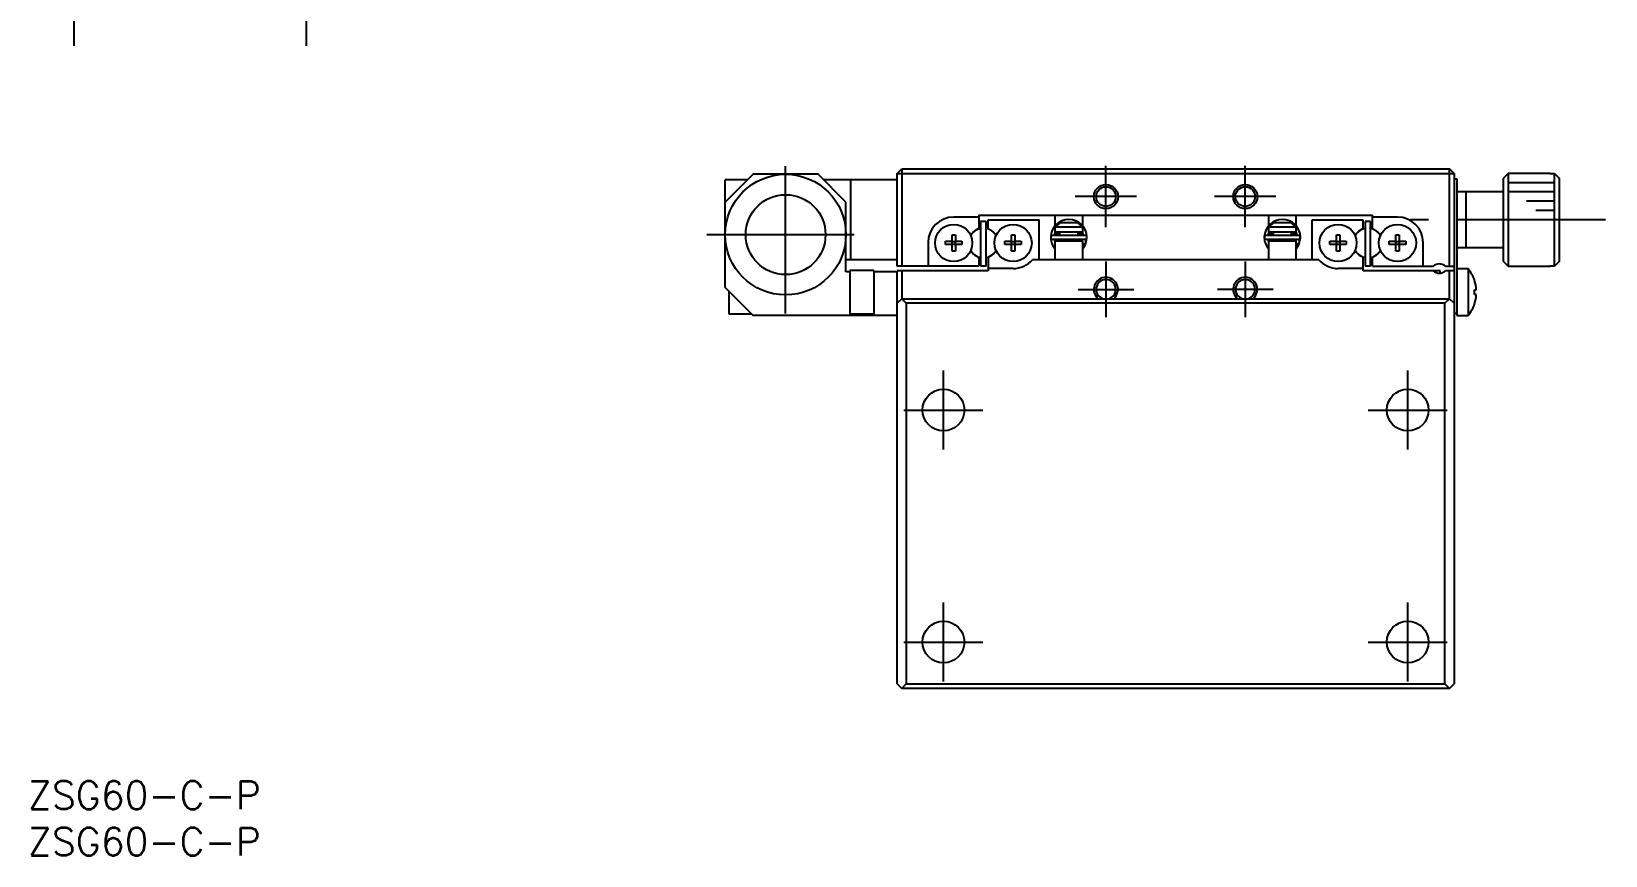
# Model space of a CAD drawing. Extents: x 0 to 349, y -8 to 254.
# Drawn here: x 0.4 to 169.9, y -8 to 80.8 of the extents above; entities that cross this region are included whole.
import ezdxf

# ---------------------------------------------------------------- set-up
doc = ezdxf.new("R2010")
doc.units = 0
doc.header["$LTSCALE"] = 0.5
doc.linetypes.add('CENTER', pattern=[50.8, 31.75, -6.35, 6.35, -6.35])
for name, color, linetype in [('MSM_CENTER', 1, 'CENTER'), ('MSM_CONTINUOUS', 7, 'CONTINUOUS'), ('MSM_NARROW', 5, 'CONTINUOUS'), ('MSM_PART_NUMBER', 7, 'CONTINUOUS')]:
    doc.layers.add(name, color=color, linetype=linetype)
doc.styles.get("Standard").update_dxf_attribs({"font": 'txt.shx', "height": 3, "bigfont": 'bigfont.shx'})

# ---------------------------------------------------------------- blocks, each defined once
blk = doc.blocks.new('*U2')
at = {"layer": 'MSM_PART_NUMBER'}
blk.add_text('ZSG60-C-P', height=3, dxfattribs=at).set_placement((0, -3))
blk = doc.blocks.new('*U3')
at = {"layer": 'MSM_PART_NUMBER'}
blk.add_text('ZSG60-C-P', height=3, dxfattribs=at).set_placement((0, -8))

msp = doc.modelspace()

# ---------------------------------------------------------------- linework, layer by layer
at = {"layer": 'MSM_CENTER'}
for p, q in [((5, 79.25), (5, 93.25)), ((30, 79.25), (30, 93.25)), ((81.6, 50.400001), (81.6, 67.399999)), ((116.099999, 59.7), (116.099999, 66.3)), ((131.1, 59.7), (131.1, 66.3)), ((119.399999, 63.000001), (112.799999, 63.000001)), ((134.4, 63.000001), (127.8, 63.000001)), ((169.9, 60.5), (148.9, 60.5)), ((73.100001, 58.9), (90.099999, 58.9)), ((116.1, 56.000002), (116.1, 49.999998)), ((131.1, 56.000002), (131.1, 49.999998)), ((113.099999, 53), (119.100001, 53)), ((134.100001, 53), (128.099999, 53)), ((98.6, 35.75), (98.6, 44.25)), ((148.6, 35.75), (148.6, 44.25)), ((94.35, 40), (102.85, 40)), ((144.35, 40), (152.85, 40)), ((98.6, 10.75), (98.6, 19.25)), ((148.6, 10.75), (148.6, 19.25)), ((94.35, 15), (102.85, 15)), ((144.35, 15), (152.85, 15))]:
    msp.add_line(p, q, dxfattribs=at)
at = {"layer": 'MSM_CONTINUOUS'}
for p, q in [((78.1, 65.4), (75.1, 62.4)), ((77.5, 64.8), (75.1, 64.8)), ((75.1, 53.2), (75.1, 64.8)), ((85.1, 65.4), (78.1, 65.4)), ((88.1, 62.4), (85.1, 65.4)), ((93.6, 64.8), (85.7, 64.8)), ((88.6, 64.8), (88.6, 56.2)), ((93.6, 65.5), (94.1, 66)), ((93.6, 55.5), (93.6, 65.5)), ((93.6, 65.5), (153.6, 65.5)), ((94.1, 66), (94.1, 55.5)), ((94.1, 66), (153.1, 66)), ((153.1, 55.5), (153.1, 66)), ((153.6, 65.5), (153.1, 66)), ((153.6, 65.5), (153.6, 10.5)), ((153.6, 64.9), (153.9, 64.9)), ((153.9, 64.9), (153.9, 50.2)), ((159.4, 65.5), (158.9, 65)), ((158.9, 56), (158.9, 65)), ((159.4, 65.5), (159.4, 55.5)), ((163.9, 65.5), (159.4, 65.5)), ((163.9, 65.5), (163.9, 65.483974)), ((163.9, 65.483974), (164.4, 65.483974)), ((164.4, 55.516026), (164.4, 65.483974)), ((164.4, 65.483974), (164.9, 64.982187)), ((164.9, 64.982187), (164.9, 56.017813)), ((158.9, 63.5), (153.9, 63.5)), ((154.9, 57.5), (154.9, 63.5)), ((88.1, 54.9), (88.1, 62.4)), ((102.4, 60.8), (99.7, 60.8)), ((102.4, 59.550806), (102.139905, 59.40064)), ((102.4, 61), (144.8, 61)), ((102.4, 61), (102.4, 59.550806)), ((102.6, 60.3), (102.6, 55.5)), ((103.2, 60.3), (102.6, 60.3)), ((103.2, 55.5), (103.2, 60.3)), ((103.4, 59.550806), (103.4, 60.5)), ((103.4, 60.5), (108.9, 60.5)), ((103.4, 59.550806), (103.660095, 59.40064)), ((108.9, 56.2), (108.9, 60.5)), ((110.6, 61), (110.6, 59.836425)), ((113.6, 59.7), (110.6, 59.7)), ((110.6, 59.7), (110.6, 59.2)), ((110.657999, 59.7), (111.187145, 60.2)), ((111.1799, 60.2), (113.0201, 60.2)), ((113.0201, 60.2), (113.549247, 59.7)), ((113.6, 59.836569), (113.6, 61)), ((113.6, 59.836059), (113.6, 59.836174)), ((113.6, 59.2), (113.6, 59.7)), ((133.6, 61), (133.6, 59.836425)), ((136.6, 59.7), (133.6, 59.7)), ((133.6, 59.7), (133.6, 59.2)), ((133.657999, 59.7), (134.187145, 60.2)), ((134.1799, 60.2), (136.0201, 60.2)), ((136.0201, 60.2), (136.549247, 59.7)), ((136.6, 59.836569), (136.6, 61)), ((136.6, 59.836059), (136.6, 59.836174)), ((136.6, 59.2), (136.6, 59.7)), ((138.3, 56.2), (138.3, 60.5)), ((138.3, 60.5), (143.8, 60.5)), ((143.8, 59.550806), (143.539905, 59.40064)), ((143.8, 59.550806), (143.8, 60.5)), ((144, 60.3), (144, 55.5)), ((144.6, 60.3), (144, 60.3)), ((144.6, 55.5), (144.6, 60.3)), ((144.8, 59.550806), (144.8, 61)), ((147.5, 60.8), (144.8, 60.8)), ((144.8, 59.550806), (145.060095, 59.40064)), ((96.95, 58.05), (96.95, 55.5)), ((98.813639, 58.18), (99.52, 58.18)), ((98.813639, 57.82), (98.813639, 58.18)), ((99.52, 57.82), (98.813639, 57.82)), ((99.52, 58.886361), (99.88, 58.886361)), ((99.52, 58.18), (99.52, 58.886361)), ((99.530372, 58.169628), (99.52, 58.18)), ((99.530372, 57.830372), (99.52, 57.82)), ((99.52, 57.113639), (99.52, 57.82)), ((99.530372, 57.830372), (99.530372, 58.169628)), ((99.530372, 58.169628), (99.869628, 58.169628)), ((99.869628, 57.830372), (99.530372, 57.830372)), ((99.869628, 58.169628), (99.88, 58.18)), ((99.869628, 58.169628), (99.869628, 57.830372)), ((99.869628, 57.830372), (99.88, 57.82)), ((99.88, 58.886361), (99.88, 58.18)), ((99.88, 58.18), (100.586361, 58.18)), ((99.88, 57.82), (99.88, 57.113639)), ((100.586361, 57.82), (99.88, 57.82)), ((100.586361, 58.18), (100.586361, 57.82)), ((105.213639, 58.18), (105.92, 58.18)), ((105.213639, 57.82), (105.213639, 58.18)), ((105.92, 57.82), (105.213639, 57.82)), ((105.92, 58.886361), (106.28, 58.886361)), ((105.92, 58.18), (105.92, 58.886361)), ((105.930372, 58.169628), (105.92, 58.18)), ((105.930372, 57.830372), (105.92, 57.82)), ((105.92, 57.113639), (105.92, 57.82)), ((105.930372, 57.830372), (105.930372, 58.169628)), ((105.930372, 58.169628), (106.269628, 58.169628)), ((106.269628, 57.830372), (105.930372, 57.830372)), ((106.269628, 58.169628), (106.28, 58.18)), ((106.269628, 58.169628), (106.269628, 57.830372)), ((106.269628, 57.830372), (106.28, 57.82)), ((106.28, 58.886361), (106.28, 58.18)), ((106.28, 58.18), (106.986361, 58.18)), ((106.28, 57.82), (106.28, 57.113639)), ((106.986361, 57.82), (106.28, 57.82)), ((106.986361, 58.18), (106.986361, 57.82)), ((110.289561, 57.894257), (110.289862, 57.893329)), ((110.289862, 57.893329), (110.290327, 57.8919)), ((110.290327, 57.8919), (110.290755, 57.890596)), ((110.290755, 57.890596), (110.291057, 57.889681)), ((110.291057, 57.889681), (110.291465, 57.888451)), ((110.291465, 57.888451), (110.291795, 57.887462)), ((110.291795, 57.887462), (110.292183, 57.886303)), ((110.292183, 57.886303), (110.292531, 57.885274)), ((110.292531, 57.885274), (110.293286, 57.883052)), ((110.293286, 57.883052), (110.293599, 57.88214)), ((110.293599, 57.88214), (110.295108, 57.877796)), ((110.295108, 57.877796), (110.295824, 57.875766)), ((110.295824, 57.875766), (110.296834, 57.872938)), ((110.296834, 57.872938), (110.31156, 57.835469)), ((110.311788, 57.83932), (110.311275, 57.83682)), ((110.311275, 57.83682), (110.312039, 57.83714)), ((110.31156, 57.835469), (110.311275, 57.83682)), ((110.311983, 57.83474), (110.31156, 57.835469)), ((113.85, 58.795), (110.35, 58.795)), ((110.35, 58.405), (113.85, 58.405)), ((110.5966, 58.199834), (110.556311, 58.404958)), ((110.556634, 58.795055), (110.664446, 59.200161)), ((110.599717, 58.188355), (110.5966, 58.199834)), ((110.6, 59.2), (113.6, 59.2)), ((110.6, 59.011837), (110.6, 59.011686)), ((110.6, 59.011468), (110.6, 59.011073)), ((110.6, 59.011061), (110.6, 59.010858)), ((110.6, 59.01073), (110.6, 59.010423)), ((110.6, 59.010287), (110.6, 59)), ((110.6, 59), (111.1, 59)), ((113.6, 58.2), (110.6, 58.2)), ((110.6, 58.2), (110.6, 56.2)), ((110.662173, 58.200025), (110.665707, 58.209841)), ((110.665707, 58.209841), (110.67142, 58.223799)), ((110.67142, 58.223799), (110.677833, 58.237448)), ((110.677833, 58.237448), (110.684926, 58.250754)), ((110.684926, 58.250754), (110.69268, 58.263683)), ((110.69268, 58.263683), (110.701074, 58.276203)), ((110.701074, 58.276203), (110.710083, 58.288284)), ((110.710083, 58.288284), (110.719684, 58.299897)), ((110.719684, 58.299897), (110.729851, 58.311014)), ((110.729851, 58.311014), (110.740556, 58.321609)), ((110.740556, 58.321609), (110.751771, 58.331657)), ((110.751771, 58.331657), (110.763468, 58.341136)), ((110.763468, 58.341136), (110.775617, 58.350023)), ((110.775617, 58.350023), (110.788186, 58.3583)), ((110.788186, 58.3583), (110.801143, 58.365948)), ((110.801143, 58.365948), (110.814458, 58.37295)), ((110.814458, 58.37295), (110.828097, 58.379291)), ((110.828097, 58.379291), (110.842026, 58.384957)), ((110.842026, 58.384957), (110.856213, 58.389937)), ((110.856213, 58.389937), (110.870622, 58.39422)), ((110.870622, 58.39422), (110.885221, 58.397798)), ((110.885221, 58.397798), (110.899973, 58.400662)), ((110.899973, 58.400662), (110.914844, 58.402807)), ((110.914844, 58.402807), (110.9298, 58.404229)), ((110.9298, 58.404229), (110.944804, 58.404924)), ((110.944804, 58.404924), (110.951499, 58.405)), ((111.1, 59.2), (111.1, 58.795)), ((111.1, 58.405), (111.1, 58.2)), ((113.1, 58.795), (113.1, 59.2)), ((113.1, 59), (113.6, 59)), ((113.1, 58.2), (113.1, 58.405)), ((113.248501, 58.405), (113.262726, 58.404666)), ((113.262726, 58.404666), (113.277706, 58.403606)), ((113.277706, 58.403606), (113.292615, 58.401823)), ((113.292615, 58.401823), (113.307419, 58.399319)), ((113.307419, 58.399319), (113.322082, 58.396102)), ((113.322082, 58.396102), (113.33657, 58.392178)), ((113.33657, 58.392178), (113.35085, 58.387555)), ((113.35085, 58.387555), (113.364887, 58.382244)), ((113.364887, 58.382244), (113.378647, 58.376257)), ((113.378647, 58.376257), (113.392099, 58.369606)), ((113.392099, 58.369606), (113.405209, 58.362306)), ((113.405209, 58.362306), (113.417947, 58.354372)), ((113.417947, 58.354372), (113.43028, 58.345824)), ((113.43028, 58.345824), (113.442179, 58.336679)), ((113.442179, 58.336679), (113.453614, 58.326957)), ((113.453614, 58.326957), (113.464555, 58.316681)), ((113.464555, 58.316681), (113.474976, 58.305874)), ((113.474976, 58.305874), (113.484849, 58.294561)), ((113.484849, 58.294561), (113.494147, 58.282768)), ((113.494147, 58.282768), (113.502848, 58.270522)), ((113.502848, 58.270522), (113.510926, 58.257853)), ((113.510926, 58.257853), (113.51836, 58.244791)), ((113.51836, 58.244791), (113.525129, 58.231366)), ((113.525129, 58.231366), (113.531214, 58.217614)), ((113.531214, 58.217614), (113.536597, 58.203566)), ((113.53522, 59.200155), (113.643682, 58.795023)), ((113.536597, 58.203566), (113.537829, 58.200021)), ((113.883663, 57.826812), (113.599975, 57.924958)), ((113.6, 59.011357), (113.6, 59.011672)), ((113.6, 59.011043), (113.6, 59.01115)), ((113.6, 59.010483), (113.6, 59.010919)), ((113.6, 59), (113.6, 59.010399)), ((113.6, 56.2), (113.6, 58.2)), ((113.61164, 57.929338), (113.6, 57.935488)), ((113.600123, 57.363969), (113.887581, 57.835914)), ((113.623893, 57.92308), (113.61164, 57.929338)), ((113.63668, 57.916753), (113.623893, 57.92308)), ((113.649923, 57.910397), (113.63668, 57.916753)), ((113.663538, 57.904052), (113.649923, 57.910397)), ((113.677439, 57.897756), (113.663538, 57.904052)), ((113.691539, 57.891551), (113.677439, 57.897756)), ((113.70575, 57.885475), (113.691539, 57.891551)), ((113.719982, 57.879566), (113.70575, 57.885475)), ((113.734145, 57.873862), (113.719982, 57.879566)), ((113.748151, 57.868397), (113.734145, 57.873862)), ((113.761913, 57.863207), (113.748151, 57.868397)), ((113.775342, 57.858324), (113.761913, 57.863207)), ((113.788356, 57.853779), (113.775342, 57.858324)), ((113.800872, 57.8496), (113.788356, 57.853779)), ((113.812811, 57.845813), (113.800872, 57.8496)), ((113.8241, 57.842443), (113.812811, 57.845813)), ((113.834666, 57.83951), (113.8241, 57.842443)), ((113.844443, 57.837033), (113.834666, 57.83951)), ((113.85337, 57.835028), (113.844443, 57.837033)), ((113.861391, 57.833507), (113.85337, 57.835028)), ((113.868456, 57.832479), (113.861391, 57.833507)), ((113.87452, 57.831951), (113.868456, 57.832479)), ((113.877317, 58.398889), (113.873625, 58.406547)), ((113.879545, 57.831927), (113.87452, 57.831951)), ((113.874764, 57.806607), (113.883459, 57.826367)), ((113.891245, 58.367542), (113.877317, 58.398889)), ((113.883499, 57.832406), (113.879545, 57.831927)), ((113.883459, 57.826367), (114.043656, 58.572411)), ((113.886358, 57.833386), (113.883499, 57.832406)), ((113.888104, 57.83486), (113.886358, 57.833386)), ((113.888725, 57.83682), (113.888104, 57.83486)), ((113.88844, 57.835469), (113.900494, 57.865636)), ((113.903587, 58.335551), (113.891245, 58.367542)), ((113.900494, 57.865636), (113.911653, 57.898055)), ((113.914314, 58.302996), (113.903587, 58.335551)), ((113.911653, 57.898055), (113.921176, 57.930982)), ((113.923399, 58.269957), (113.914314, 58.302996)), ((113.921176, 57.930982), (113.929039, 57.964334)), ((113.930822, 58.236513), (113.923399, 58.269957)), ((113.929039, 57.964334), (113.935224, 57.998028)), ((113.936564, 58.202746), (113.930822, 58.236513)), ((113.935224, 57.998028), (113.939716, 58.031983)), ((113.940611, 58.16874), (113.936564, 58.202746)), ((113.939716, 58.031983), (113.942506, 58.066115)), ((113.942953, 58.134577), (113.940611, 58.16874)), ((113.942506, 58.066115), (113.943585, 58.100341)), ((113.943585, 58.100341), (113.942953, 58.134577)), ((133.289561, 57.894257), (133.289862, 57.893329)), ((133.289862, 57.893329), (133.290327, 57.8919)), ((133.290327, 57.8919), (133.290755, 57.890596)), ((133.290755, 57.890596), (133.291057, 57.889681)), ((133.291057, 57.889681), (133.291465, 57.888451)), ((133.291465, 57.888451), (133.291795, 57.887462)), ((133.291795, 57.887462), (133.292183, 57.886303)), ((133.292183, 57.886303), (133.292531, 57.885274)), ((133.292531, 57.885274), (133.293286, 57.883052)), ((133.293286, 57.883052), (133.293599, 57.88214)), ((133.293599, 57.88214), (133.295108, 57.877796)), ((133.295108, 57.877796), (133.295824, 57.875766)), ((133.295824, 57.875766), (133.296834, 57.872938)), ((133.296834, 57.872938), (133.31156, 57.835469)), ((133.311788, 57.83932), (133.311275, 57.83682)), ((133.311275, 57.83682), (133.312039, 57.83714)), ((133.31156, 57.835469), (133.311275, 57.83682)), ((133.311983, 57.83474), (133.31156, 57.835469)), ((133.312505, 57.835712), (133.326898, 57.802905)), ((136.85, 58.795), (133.35, 58.795)), ((133.35, 58.405), (136.85, 58.405)), ((133.5966, 58.199834), (133.556311, 58.404958)), ((133.556634, 58.795055), (133.664446, 59.200161)), ((133.599717, 58.188355), (133.5966, 58.199834)), ((133.6, 59.2), (136.6, 59.2)), ((133.6, 59.011837), (133.6, 59.011686)), ((133.6, 59.011468), (133.6, 59.011073)), ((133.6, 59.011061), (133.6, 59.010858)), ((133.6, 59.01073), (133.6, 59.010423)), ((133.6, 59.010287), (133.6, 59)), ((133.6, 59), (134.1, 59)), ((136.6, 58.2), (133.6, 58.2)), ((133.6, 58.2), (133.6, 56.2)), ((133.662173, 58.200025), (133.665707, 58.209841)), ((133.665707, 58.209841), (133.67142, 58.223799)), ((133.67142, 58.223799), (133.677833, 58.237448)), ((133.677833, 58.237448), (133.684926, 58.250754)), ((133.684926, 58.250754), (133.69268, 58.263683)), ((133.69268, 58.263683), (133.701074, 58.276203)), ((133.701074, 58.276203), (133.710083, 58.288284)), ((133.710083, 58.288284), (133.719684, 58.299897)), ((133.719684, 58.299897), (133.729851, 58.311014)), ((133.729851, 58.311014), (133.740556, 58.321609)), ((133.740556, 58.321609), (133.751771, 58.331657)), ((133.751771, 58.331657), (133.763468, 58.341136)), ((133.763468, 58.341136), (133.775617, 58.350023)), ((133.775617, 58.350023), (133.788186, 58.3583)), ((133.788186, 58.3583), (133.801143, 58.365948)), ((133.801143, 58.365948), (133.814458, 58.37295)), ((133.814458, 58.37295), (133.828097, 58.379291)), ((133.828097, 58.379291), (133.842026, 58.384957)), ((133.842026, 58.384957), (133.856213, 58.389937)), ((133.856213, 58.389937), (133.870622, 58.39422)), ((133.870622, 58.39422), (133.885221, 58.397798)), ((133.885221, 58.397798), (133.899973, 58.400662)), ((133.899973, 58.400662), (133.914844, 58.402807)), ((133.914844, 58.402807), (133.9298, 58.404229)), ((133.9298, 58.404229), (133.944804, 58.404924)), ((133.944804, 58.404924), (133.951499, 58.405)), ((134.1, 59.2), (134.1, 58.795)), ((134.1, 58.405), (134.1, 58.2)), ((136.1, 58.795), (136.1, 59.2)), ((136.1, 59), (136.6, 59)), ((136.1, 58.2), (136.1, 58.405)), ((136.248501, 58.405), (136.262726, 58.404666)), ((136.262726, 58.404666), (136.277706, 58.403606)), ((136.277706, 58.403606), (136.292615, 58.401823)), ((136.292615, 58.401823), (136.307419, 58.399319)), ((136.307419, 58.399319), (136.322082, 58.396102)), ((136.322082, 58.396102), (136.33657, 58.392178)), ((136.33657, 58.392178), (136.35085, 58.387555)), ((136.35085, 58.387555), (136.364887, 58.382244)), ((136.364887, 58.382244), (136.378647, 58.376257)), ((136.378647, 58.376257), (136.392099, 58.369606)), ((136.392099, 58.369606), (136.405209, 58.362306)), ((136.405209, 58.362306), (136.417947, 58.354372)), ((136.417947, 58.354372), (136.43028, 58.345824)), ((136.43028, 58.345824), (136.442179, 58.336679)), ((136.442179, 58.336679), (136.453614, 58.326957)), ((136.453614, 58.326957), (136.464555, 58.316681)), ((136.464555, 58.316681), (136.474976, 58.305874)), ((136.474976, 58.305874), (136.484849, 58.294561)), ((136.484849, 58.294561), (136.494147, 58.282768)), ((136.494147, 58.282768), (136.502848, 58.270522)), ((136.502848, 58.270522), (136.510926, 58.257853)), ((136.510926, 58.257853), (136.51836, 58.244791)), ((136.51836, 58.244791), (136.525129, 58.231366)), ((136.525129, 58.231366), (136.531214, 58.217614)), ((136.531214, 58.217614), (136.536597, 58.203566)), ((136.53522, 59.200155), (136.643682, 58.795023)), ((136.536597, 58.203566), (136.537829, 58.200021)), ((136.882274, 57.825743), (136.599975, 57.924958)), ((136.6, 59.011357), (136.6, 59.011672)), ((136.6, 59.011043), (136.6, 59.01115)), ((136.6, 59.010483), (136.6, 59.010919)), ((136.6, 59), (136.6, 59.010399)), ((136.6, 56.2), (136.6, 58.2)), ((136.61164, 57.929338), (136.6, 57.935488)), ((136.600123, 57.363969), (136.887581, 57.835914)), ((136.623893, 57.92308), (136.61164, 57.929338)), ((136.63668, 57.916753), (136.623893, 57.92308)), ((136.649923, 57.910397), (136.63668, 57.916753)), ((136.663538, 57.904052), (136.649923, 57.910397)), ((136.677439, 57.897756), (136.663538, 57.904052)), ((136.691539, 57.891551), (136.677439, 57.897756)), ((136.70575, 57.885475), (136.691539, 57.891551)), ((136.719982, 57.879566), (136.70575, 57.885475)), ((136.734145, 57.873862), (136.719982, 57.879566)), ((136.748151, 57.868397), (136.734145, 57.873862)), ((136.761913, 57.863207), (136.748151, 57.868397)), ((136.775342, 57.858324), (136.761913, 57.863207)), ((136.788356, 57.853779), (136.775342, 57.858324)), ((136.800872, 57.8496), (136.788356, 57.853779)), ((136.812811, 57.845813), (136.800872, 57.8496)), ((136.8241, 57.842443), (136.812811, 57.845813)), ((136.834666, 57.83951), (136.8241, 57.842443)), ((136.844443, 57.837033), (136.834666, 57.83951)), ((136.85337, 57.835028), (136.844443, 57.837033)), ((136.861391, 57.833507), (136.85337, 57.835028)), ((136.868456, 57.832479), (136.861391, 57.833507)), ((136.87452, 57.831951), (136.868456, 57.832479)), ((136.877317, 58.398889), (136.873625, 58.406547)), ((136.879545, 57.831927), (136.87452, 57.831951)), ((136.874764, 57.806607), (137.043656, 58.572411)), ((136.891245, 58.367542), (136.877317, 58.398889)), ((136.883499, 57.832406), (136.879545, 57.831927)), ((136.883663, 57.826812), (136.882274, 57.825743)), ((136.886358, 57.833386), (136.883499, 57.832406)), ((136.888104, 57.83486), (136.886358, 57.833386)), ((136.888725, 57.83682), (136.888104, 57.83486)), ((136.88844, 57.835469), (136.900494, 57.865636)), ((136.903587, 58.335551), (136.891245, 58.367542)), ((136.900494, 57.865636), (136.911653, 57.898055)), ((136.914314, 58.302996), (136.903587, 58.335551)), ((136.911653, 57.898055), (136.921176, 57.930982)), ((136.923399, 58.269957), (136.914314, 58.302996)), ((136.921176, 57.930982), (136.929039, 57.964334)), ((136.930822, 58.236513), (136.923399, 58.269957)), ((136.929039, 57.964334), (136.935224, 57.998028)), ((136.936564, 58.202746), (136.930822, 58.236513)), ((136.935224, 57.998028), (136.939716, 58.031983)), ((136.940611, 58.16874), (136.936564, 58.202746)), ((136.939716, 58.031983), (136.942506, 58.066115)), ((136.942953, 58.134577), (136.940611, 58.16874)), ((136.942506, 58.066115), (136.943585, 58.100341)), ((136.943585, 58.100341), (136.942953, 58.134577)), ((140.213639, 58.18), (140.92, 58.18)), ((140.213639, 57.82), (140.213639, 58.18)), ((140.92, 57.82), (140.213639, 57.82)), ((140.92, 58.886361), (141.28, 58.886361)), ((140.92, 58.18), (140.92, 58.886361)), ((140.930372, 58.169628), (140.92, 58.18)), ((140.930372, 57.830372), (140.92, 57.82)), ((140.92, 57.113639), (140.92, 57.82)), ((140.930372, 57.830372), (140.930372, 58.169628)), ((140.930372, 58.169628), (141.269628, 58.169628)), ((141.269628, 57.830372), (140.930372, 57.830372)), ((141.269628, 58.169628), (141.28, 58.18)), ((141.269628, 58.169628), (141.269628, 57.830372)), ((141.269628, 57.830372), (141.28, 57.82)), ((141.28, 58.886361), (141.28, 58.18)), ((141.28, 58.18), (141.986361, 58.18)), ((141.28, 57.82), (141.28, 57.113639)), ((141.986361, 57.82), (141.28, 57.82)), ((141.986361, 58.18), (141.986361, 57.82)), ((146.613639, 58.18), (147.32, 58.18)), ((146.613639, 57.82), (146.613639, 58.18)), ((147.32, 57.82), (146.613639, 57.82)), ((147.32, 58.886361), (147.68, 58.886361)), ((147.32, 58.18), (147.32, 58.886361)), ((147.330372, 58.169628), (147.32, 58.18)), ((147.330372, 57.830372), (147.32, 57.82)), ((147.32, 57.113639), (147.32, 57.82)), ((147.330372, 57.830372), (147.330372, 58.169628)), ((147.330372, 58.169628), (147.669628, 58.169628)), ((147.669628, 57.830372), (147.330372, 57.830372)), ((147.669628, 58.169628), (147.68, 58.18)), ((147.669628, 58.169628), (147.669628, 57.830372)), ((147.669628, 57.830372), (147.68, 57.82)), ((147.68, 58.886361), (147.68, 58.18)), ((147.68, 58.18), (148.386361, 58.18)), ((147.68, 57.82), (147.68, 57.113639)), ((148.386361, 57.82), (147.68, 57.82)), ((148.386361, 58.18), (148.386361, 57.82)), ((150.25, 55.5), (150.25, 58.05)), ((93.6, 56.2), (88.1, 56.2)), ((99.88, 57.113639), (99.52, 57.113639)), ((102.139905, 56.59936), (102.4, 56.449194)), ((102.4, 56.449194), (102.4, 55.5)), ((103.660095, 56.59936), (103.4, 56.449194)), ((103.4, 56.449194), (103.4, 55)), ((106.28, 57.113639), (105.92, 57.113639)), ((139.020938, 56.2), (108.179062, 56.2)), ((141.28, 57.113639), (140.92, 57.113639)), ((143.539905, 56.59936), (143.8, 56.449194)), ((143.8, 55), (143.8, 56.449194)), ((145.060095, 56.59936), (144.8, 56.449194)), ((144.8, 55.5), (144.8, 56.449194)), ((147.68, 57.113639), (147.32, 57.113639)), ((153.9, 57.5), (158.9, 57.5)), ((158.9, 56), (159.4, 55.5)), ((164.9, 56.017813), (164.4, 55.516026)), ((88.5, 54.9), (88.1, 54.9)), ((88.5, 55.05), (88.5, 50.35)), ((91.1, 55.05), (88.5, 55.05)), ((91.1, 55.05), (91.1, 50.2)), ((93.6, 54.9), (91.1, 54.9)), ((102.4, 55.5), (93.6, 55.5)), ((103.4, 55), (93.6, 55)), ((93.6, 10.5), (93.6, 55)), ((94.1, 55), (94.1, 52)), ((103.2, 55.5), (102.6, 55.5)), ((106.1, 55.25), (103.4, 55.25)), ((143.8, 55.25), (141.1, 55.25)), ((152.1, 55), (143.8, 55)), ((144.6, 55.5), (144, 55.5)), ((144.8, 55.5), (151.338562, 55.5)), ((152.1, 54.755013), (152.1, 55)), ((152.661438, 55.5), (153.6, 55.5)), ((153.6, 55), (152.661438, 55)), ((153.1, 52), (153.1, 55)), ((155.122499, 55.2), (153.9, 55.2)), ((155.122499, 55.2), (155.122499, 50.2)), ((159.4, 55.5), (163.9, 55.5)), ((163.9, 55.516026), (163.9, 55.5)), ((164.4, 55.516026), (163.9, 55.516026)), ((75.1, 53.2), (78.1, 50.2)), ((75.5, 52.8), (75.5, 50.35)), ((155.791347, 53.948233), (155.79902, 53.951976)), ((155.791347, 52.96), (155.983064, 52.96)), ((155.791347, 52.44), (155.791347, 52.96)), ((94.1, 52), (93.6, 51.5)), ((94.6, 51.5), (94.1, 52)), ((94.1, 52), (153.1, 52)), ((152.6, 51.5), (94.6, 51.5)), ((94.6, 51.5), (94.6, 10.5)), ((153.1, 52), (152.6, 51.5)), ((152.6, 10.5), (152.6, 51.5)), ((153.6, 51.5), (153.1, 52)), ((155.983064, 52.44), (155.791347, 52.44)), ((155.79902, 51.448024), (155.791347, 51.451767)), ((75.5, 50.35), (77.95, 50.35)), ((93.6, 50.2), (78.1, 50.2)), ((88.5, 50.35), (91.1, 50.35)), ((153.9, 50.4), (153.6, 50.4)), ((153.9, 50.2), (155.122499, 50.2)), ((93.6, 10.5), (94.1, 10)), ((94.1, 10), (94.6, 10.5)), ((94.6, 10.5), (152.6, 10.5)), ((152.6, 10.5), (153.1, 10)), ((153.1, 10), (153.6, 10.5)), ((153.1, 10), (94.1, 10))]:
    msp.add_line(p, q, dxfattribs=at)
for centre, radius in [((81.6, 58.9), 6.499999), ((81.6, 58.9), 4.3), ((116.099999, 63.000001), 1.0565), ((131.1, 63.000001), 1.0565), ((99.7, 58), 2), ((106.1, 58), 2), ((141.1, 58), 2), ((147.5, 58), 2), ((98.6, 40), 2.25), ((148.6, 40), 2.25), ((98.6, 15), 2.25), ((148.6, 15), 2.25)]:
    msp.add_circle(centre, radius, dxfattribs=at)
for centre, radius, start, end in [((99.7, 58.05), 2.75, 90, 180), ((103.014905, 57.885095), 1.75, 120, 148.11847089), ((102.899999, 58), 1.5875, 100.893016, 149.56673631), ((102.899999, 58), 1.5875, 30.433182, 79.10690768), ((102.785095, 57.885095), 1.75, 31.881533, 60.00002571), ((112.100045, 58.600049), 1.943868, 0.672315, 179.257985), ((135.100045, 58.600049), 1.943868, 0.672315, 179.257985), ((144.414905, 57.885095), 1.75, 120, 148.11847089), ((144.299999, 58), 1.5875, 100.893016, 149.56673631), ((144.299999, 58), 1.5875, 30.433182, 79.10690768), ((144.185095, 57.885095), 1.75, 31.881533, 60.00002571), ((147.5, 58.05), 2.75, 0, 90), ((110.35, 58.6), 0.195, 90, 270), ((112.105072, 58.601713), 1.94898, 180.774434, 219.429122), ((113.85, 58.6), 0.195, 270, 90), ((133.35, 58.6), 0.195, 90, 270), ((135.105072, 58.601713), 1.94898, 180.774434, 219.429122), ((136.85, 58.6), 0.195, 270, 90), ((103.014905, 58.114905), 1.75, 211.881533, 239.99998827), ((102.899999, 58), 1.5875, 210.433263, 259.10698482), ((102.899999, 58), 1.5875, 280.89309, 329.56681345), ((102.785095, 58.114905), 1.75, 300, 328.11849073), ((106.1, 58), 2.75, 270, 319.114807), ((141.1, 58), 2.75, 220.885193, 270), ((144.414905, 58.114905), 1.75, 211.881533, 239.99998827), ((144.299999, 58), 1.5875, 210.433263, 259.10698482), ((144.299999, 58), 1.5875, 280.89309, 329.56681345), ((144.185095, 58.114905), 1.75, 300, 328.11849073), ((152, 54.75), 1, 48.590378, 131.409622), ((152, 55.75), 1, 228.590378, 311.409622), ((152, 52.7), 4, 18.239752, 38.682187), ((116.1, 53), 1.0565, 288.82277944, 251.17722056), ((131.1, 53), 1.0565, 288.82277944, 251.17722056), ((152, 52.7), 3.991541, 3.734762, 18.223205), ((152, 52.7), 4, 321.317813, 341.760248), ((152, 52.7), 3.991541, 341.776795, 356.265238)]:
    msp.add_arc(centre, radius, start, end, dxfattribs=at)
at = {"layer": 'MSM_NARROW'}
for p, q in [((164.4, 64.5), (159.4, 64.5)), ((164.4, 63.5), (159.4, 63.5)), ((164.4, 62.5), (161.4, 62.5)), ((164.4, 61.5), (162.4, 61.5))]:
    msp.add_line(p, q, dxfattribs=at)
for centre in [(116.099999, 63.000001), (131.1, 63.000001)]:
    msp.add_circle(centre, 1.3, dxfattribs=at)
for centre in [(116.1, 53), (131.1, 53)]:
    msp.add_arc(centre, 1.3, 309.71517172, 230.28482828, dxfattribs=at)

# ---------------------------------------------------------------- block references
at = {"layer": 'MSM_CONTINUOUS'}
for name in ['*U2', '*U3']:
    msp.add_blockref(name, (0, 0), dxfattribs=at)

doc.saveas('drawing.dxf')
